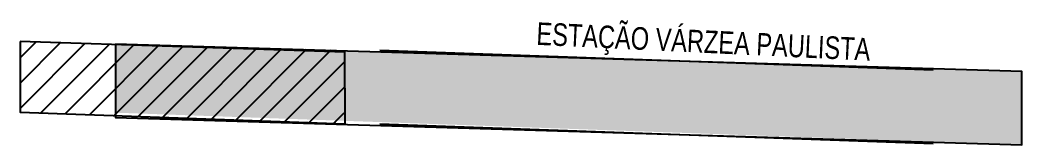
# Model space of a CAD drawing. Header units: metres. Extents: x 307545 to 341809, y 7387092 to 7434457.
# Drawn here: x 341631 to 341809.1, y 7388590.7 to 7388612.8 of the extents above; entities that cross this region are included whole.
import ezdxf

# ---------------------------------------------------------------- set-up
doc = ezdxf.new("R2010")
doc.units = ezdxf.units.M
doc.header["$LTSCALE"] = 10
for name, color, linetype in [('U-VT-PLATAFORMA', 2, 'Continuous'), ('U-VT-PLATAFORMA EXISTENTE', 252, 'Continuous'), ('U-VT-PLATAFORMA PROJETADA', 3, 'Continuous'), ('U-VT-VIADUTO-EXISTENTE', 252, 'Continuous')]:
    doc.layers.add(name, color=color, linetype=linetype)
doc.styles.add('DIM', font='arial.ttf', dxfattribs={"width": 0.8, "height": 1.5})

msp = doc.modelspace()

# ---------------------------------------------------------------- hatches: boundary and pattern name
at = {"layer": 'U-VT-PLATAFORMA EXISTENTE'}
h = msp.add_hatch(color=256, dxfattribs=at)
h.dxf.hatch_style = 1
h.paths.add_polyline_path([(341648.1, 7388608.5), (341647.87, 7388596.39), (341809.06, 7388590.67), (341809.06, 7388603.67)])
at = {"layer": 'U-VT-PLATAFORMA PROJETADA'}
h = msp.add_hatch(dxfattribs=at)
h.set_pattern_fill('ANSI31', color=256)
h.set_pattern_definition([(45, (0, -5000), (-2.2450640303, 2.2450640303), [])])
h.paths.add_polyline_path([(341631, 7388609), (341631, 7388596.5), (341688.58, 7388594.46), (341688.58, 7388607.46)])

# ---------------------------------------------------------------- linework, layer by layer
at = {"layer": 'U-VT-PLATAFORMA EXISTENTE'}
for points in [[(341793.31, 7388603.94), (341694.97, 7388607.4)], [(341694.97, 7388594.4), (341793.31, 7388590.94)]]:
    msp.add_lwpolyline(points, dxfattribs=at)
at = {"layer": 'U-VT-PLATAFORMA PROJETADA'}
msp.add_lwpolyline([(341631, 7388609), (341631, 7388596.5), (341688.77, 7388594.42), (341688.72, 7388607.12)], close=True, dxfattribs=at)
at = {"layer": 'U-VT-VIADUTO-EXISTENTE', "color": 2}
msp.add_lwpolyline([(341647.99, 7388608.54), (341647.99, 7388595.54), (341809.06, 7388590.67), (341809.06, 7388603.67)], close=True, dxfattribs=at)

# ---------------------------------------------------------------- texts
at = {"layer": 'U-VT-PLATAFORMA', "color": 3, "style": 'DIM', "width": 0.75}
msp.add_text('ESTAÇÃO VÁRZEA PAULISTA', height=4, rotation=357.2667, dxfattribs=at).set_placement((341722.71, 7388608.43))

doc.saveas('drawing.dxf')
